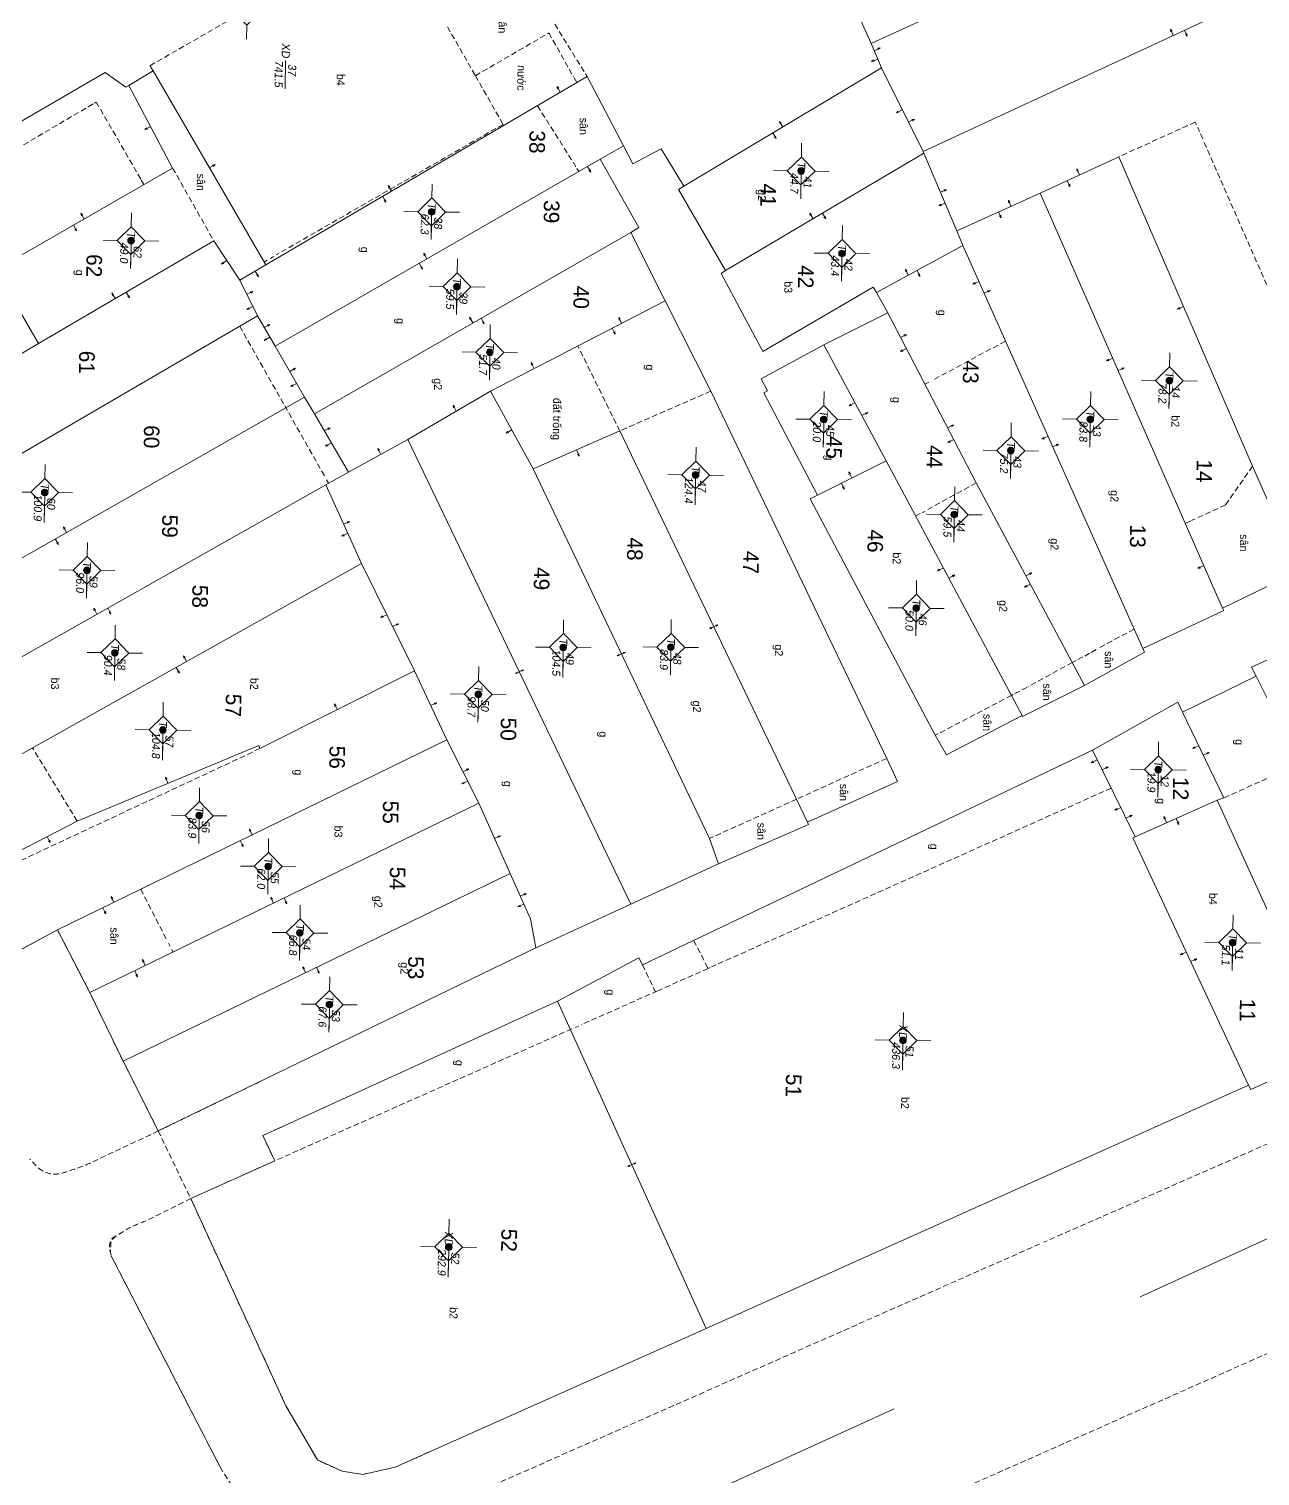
# Model space of a CAD drawing. Extents: x 601689 to 602595, y 1189742 to 1190763.
# Drawn here: x 602266.3 to 602321.7, y 1189978.1 to 1190043.1 of the extents above; entities that cross this region are included whole.
import ezdxf
from ezdxf.enums import TextEntityAlignment as Align

# ---------------------------------------------------------------- set-up
doc = ezdxf.new("R2010")
doc.units = 0
doc.header["$MEASUREMENT"] = 0
doc.linetypes.add('HIDDEN', pattern=[0.375, 0.25, -0.125])
for name, color, linetype in [('10', 250, 'Continuous'), ('11', 7, 'Continuous'), ('13', 7, 'Continuous'), ('14', 7, 'Continuous'), ('15', 7, 'Continuous'), ('16', 7, 'Continuous'), ('22', 7, 'Continuous'), ('46', 7, 'Continuous'), ('53', 7, 'Continuous')]:
    doc.layers.add(name, color=color, linetype=linetype)
doc.layers.get('0').off()
doc.styles.add('TXT', font='vnshx.shx')

# ---------------------------------------------------------------- blocks, each defined once
blk = doc.blocks.new('NH3R')
at = {"layer": '16', "color": 7, "linetype": 'Continuous', "lineweight": 0}
for p, q in [((0, 0), (0.297, -0.005)), ((0.297, -0.005), (0.186, 0.031)), ((0.297, -0.005), (0.189, -0.033))]:
    blk.add_line(p, q, dxfattribs=at)
blk = doc.blocks.new('NH3')
at = {"layer": '16', "color": 7, "linetype": 'Continuous', "lineweight": 0}
for p, q in [((-0.199, -0.002), (-0.113, 0.021)), ((0.197, -0.012), (0.107, 0.015)), ((-0.199, -0.002), (0.197, -0.012)), ((-0.199, -0.002), (-0.116, -0.035)), ((0.197, -0.012), (0.104, -0.027))]:
    blk.add_line(p, q, dxfattribs=at)
blk = doc.blocks.new('*M662662662662')
at = {"layer": '13', "color": 3, "linetype": 'Continuous', "lineweight": 0}
blk.add_line((602835.424, 1189989.291), (602836.444, 1189989.291), dxfattribs=at)
at = {"layer": '13', "color": 3, "linetype": 'Continuous', "lineweight": 0, "style": 'TXT', "oblique": 7.60551}
for s, p in [('11', (602835.574, 1189989.591)), ('51.1', (602835.424, 1189988.991))]:
    blk.add_text(s, height=0.36, dxfattribs=at).set_placement(p, align=Align.MIDDLE_LEFT)
blk.add_text('T', height=0.36, dxfattribs=at).set_placement((602835.227, 1189989.291), align=Align.MIDDLE_RIGHT)
blk = doc.blocks.new('*M665665665665')
at = {"layer": '13', "color": 3, "linetype": 'Continuous', "lineweight": 0}
blk.add_line((602810.188, 1189986.076), (602811.208, 1189986.076), dxfattribs=at)
at = {"layer": '13', "color": 3, "linetype": 'Continuous', "lineweight": 0, "style": 'TXT', "oblique": 7.60551}
blk.add_text('T', height=0.36, dxfattribs=at).set_placement((602809.991, 1189986.076), align=Align.MIDDLE_RIGHT)
for s, p in [('14', (602810.338, 1189986.376)), ('78.2', (602810.188, 1189985.776))]:
    blk.add_text(s, height=0.36, dxfattribs=at).set_placement(p, align=Align.MIDDLE_LEFT)
blk = doc.blocks.new('*M667667667667')
at = {"layer": '13', "color": 3, "linetype": 'Continuous', "lineweight": 0}
blk.add_line((602827.688, 1189985.83), (602828.708, 1189985.83), dxfattribs=at)
at = {"layer": '13', "color": 3, "linetype": 'Continuous', "lineweight": 0, "style": 'TXT', "oblique": 7.60551}
for s, p in [('12', (602827.838, 1189986.13)), ('19.9', (602827.688, 1189985.53))]:
    blk.add_text(s, height=0.36, dxfattribs=at).set_placement(p, align=Align.MIDDLE_LEFT)
blk.add_text('T', height=0.36, dxfattribs=at).set_placement((602827.491, 1189985.83), align=Align.MIDDLE_RIGHT)
blk = doc.blocks.new('*M670670670670')
at = {"layer": '13', "color": 3, "linetype": 'Continuous', "lineweight": 0}
blk.add_line((602811.976, 1189982.543), (602812.996, 1189982.543), dxfattribs=at)
at = {"layer": '13', "color": 3, "linetype": 'Continuous', "lineweight": 0, "style": 'TXT', "oblique": 7.60551}
for s, p in [('13', (602812.126, 1189982.843)), ('83.8', (602811.976, 1189982.243))]:
    blk.add_text(s, height=0.36, dxfattribs=at).set_placement(p, align=Align.MIDDLE_LEFT)
blk.add_text('T', height=0.36, dxfattribs=at).set_placement((602811.779, 1189982.543), align=Align.MIDDLE_RIGHT)
blk = doc.blocks.new('*M672672672672')
at = {"layer": '13', "color": 3, "linetype": 'Continuous', "lineweight": 0}
blk.add_line((602813.436, 1189978.99), (602814.456, 1189978.99), dxfattribs=at)
at = {"layer": '13', "color": 3, "linetype": 'Continuous', "lineweight": 0, "style": 'TXT', "oblique": 7.60551}
blk.add_text('T', height=0.36, dxfattribs=at).set_placement((602813.239, 1189978.99), align=Align.MIDDLE_RIGHT)
for s, p in [('43', (602813.586, 1189979.29)), ('75.2', (602813.436, 1189978.69))]:
    blk.add_text(s, height=0.36, dxfattribs=at).set_placement(p, align=Align.MIDDLE_LEFT)
blk = doc.blocks.new('*M675675675675')
at = {"layer": '13', "color": 3, "linetype": 'Continuous', "lineweight": 0}
blk.add_line((602816.347, 1189976.487), (602817.367, 1189976.487), dxfattribs=at)
at = {"layer": '13', "color": 3, "linetype": 'Continuous', "lineweight": 0, "style": 'TXT', "oblique": 7.60551}
blk.add_text('T', height=0.36, dxfattribs=at).set_placement((602816.15, 1189976.487), align=Align.MIDDLE_RIGHT)
for s, p in [('44', (602816.497, 1189976.787)), ('59.5', (602816.347, 1189976.187))]:
    blk.add_text(s, height=0.36, dxfattribs=at).set_placement(p, align=Align.MIDDLE_LEFT)
blk = doc.blocks.new('*M679679679679')
at = {"layer": '13', "color": 3, "linetype": 'Continuous', "lineweight": 0}
blk.add_line((602820.584, 1189974.835), (602821.604, 1189974.835), dxfattribs=at)
at = {"layer": '13', "color": 3, "linetype": 'Continuous', "lineweight": 0, "style": 'TXT', "oblique": 7.60551}
for s, p in [('46', (602820.734, 1189975.135)), ('50.0', (602820.584, 1189974.535))]:
    blk.add_text(s, height=0.36, dxfattribs=at).set_placement(p, align=Align.MIDDLE_LEFT)
blk.add_text('T', height=0.36, dxfattribs=at).set_placement((602820.387, 1189974.835), align=Align.MIDDLE_RIGHT)
blk = doc.blocks.new('*M680680680680')
at = {"layer": '13', "color": 3, "linetype": 'Continuous', "lineweight": 0}
blk.add_line((602840.029, 1189974.521), (602841.304, 1189974.521), dxfattribs=at)
at = {"layer": '13', "color": 3, "linetype": 'Continuous', "lineweight": 0, "style": 'TXT', "oblique": 7.60551}
blk.add_text('XD', height=0.36, dxfattribs=at).set_placement((602839.91, 1189974.521), align=Align.MIDDLE_RIGHT)
for s, p in [('51', (602840.179, 1189974.821)), ('436.3', (602840.029, 1189974.221))]:
    blk.add_text(s, height=0.36, dxfattribs=at).set_placement(p, align=Align.MIDDLE_LEFT)
blk = doc.blocks.new('*M682682682682')
at = {"layer": '13', "color": 3, "linetype": 'Continuous', "lineweight": 0}
blk.add_line((602804.678, 1189971.262), (602805.698, 1189971.262), dxfattribs=at)
at = {"layer": '13', "color": 3, "linetype": 'Continuous', "lineweight": 0, "style": 'TXT', "oblique": 7.60551}
blk.add_text('T', height=0.36, dxfattribs=at).set_placement((602804.481, 1189971.262), align=Align.MIDDLE_RIGHT)
for s, p in [('42', (602804.828, 1189971.562)), ('43.4', (602804.678, 1189970.962))]:
    blk.add_text(s, height=0.36, dxfattribs=at).set_placement(p, align=Align.MIDDLE_LEFT)
blk = doc.blocks.new('*M685685685685')
at = {"layer": '13', "color": 3, "linetype": 'Continuous', "lineweight": 0}
blk.add_line((602812.154, 1189970.548), (602813.174, 1189970.548), dxfattribs=at)
at = {"layer": '13', "color": 3, "linetype": 'Continuous', "lineweight": 0, "style": 'TXT', "oblique": 7.60551}
blk.add_text('T', height=0.36, dxfattribs=at).set_placement((602811.957, 1189970.548), align=Align.MIDDLE_RIGHT)
for s, p in [('45', (602812.304, 1189970.848)), ('20.0', (602812.154, 1189970.248))]:
    blk.add_text(s, height=0.36, dxfattribs=at).set_placement(p, align=Align.MIDDLE_LEFT)
blk = doc.blocks.new('*M686686686686')
at = {"layer": '13', "color": 3, "linetype": 'Continuous', "lineweight": 0}
blk.add_line((602800.994, 1189969.37), (602802.014, 1189969.37), dxfattribs=at)
at = {"layer": '13', "color": 3, "linetype": 'Continuous', "lineweight": 0, "style": 'TXT', "oblique": 7.60551}
blk.add_text('T', height=0.36, dxfattribs=at).set_placement((602800.797, 1189969.37), align=Align.MIDDLE_RIGHT)
for s, p in [('41', (602801.144, 1189969.67)), ('44.7', (602800.994, 1189969.07))]:
    blk.add_text(s, height=0.36, dxfattribs=at).set_placement(p, align=Align.MIDDLE_LEFT)
blk = doc.blocks.new('*M688688688688')
at = {"layer": '13', "color": 3, "linetype": 'Continuous', "lineweight": 0}
blk.add_line((602814.737, 1189964.82), (602816.012, 1189964.82), dxfattribs=at)
at = {"layer": '13', "color": 3, "linetype": 'Continuous', "lineweight": 0, "style": 'TXT', "oblique": 7.60551}
blk.add_text('T', height=0.36, dxfattribs=at).set_placement((602814.54, 1189964.82), align=Align.MIDDLE_RIGHT)
for s, p in [('47', (602814.887, 1189965.12)), ('124.4', (602814.737, 1189964.52))]:
    blk.add_text(s, height=0.36, dxfattribs=at).set_placement(p, align=Align.MIDDLE_LEFT)
blk = doc.blocks.new('*M689689689689')
at = {"layer": '13', "color": 3, "linetype": 'Continuous', "lineweight": 0}
blk.add_line((602822.501, 1189963.817), (602823.521, 1189963.817), dxfattribs=at)
at = {"layer": '13', "color": 3, "linetype": 'Continuous', "lineweight": 0, "style": 'TXT', "oblique": 7.60551}
for s, p in [('48', (602822.651, 1189964.117)), ('83.9', (602822.501, 1189963.517))]:
    blk.add_text(s, height=0.36, dxfattribs=at).set_placement(p, align=Align.MIDDLE_LEFT)
blk.add_text('T', height=0.36, dxfattribs=at).set_placement((602822.304, 1189963.817), align=Align.MIDDLE_RIGHT)
blk = doc.blocks.new('*M692692692692')
at = {"layer": '13', "color": 3, "linetype": 'Continuous', "lineweight": 0}
blk.add_line((602822.581, 1189958.977), (602823.856, 1189958.977), dxfattribs=at)
at = {"layer": '13', "color": 3, "linetype": 'Continuous', "lineweight": 0, "style": 'TXT', "oblique": 7.60551}
blk.add_text('T', height=0.36, dxfattribs=at).set_placement((602822.384, 1189958.977), align=Align.MIDDLE_RIGHT)
for s, p in [('49', (602822.731, 1189959.277)), ('104.5', (602822.581, 1189958.677))]:
    blk.add_text(s, height=0.36, dxfattribs=at).set_placement(p, align=Align.MIDDLE_LEFT)
blk = doc.blocks.new('*M694694694694')
at = {"layer": '13', "color": 3, "linetype": 'Continuous', "lineweight": 0}
blk.add_line((602809.355, 1189955.482), (602810.375, 1189955.482), dxfattribs=at)
at = {"layer": '13', "color": 3, "linetype": 'Continuous', "lineweight": 0, "style": 'TXT', "oblique": 7.60551}
blk.add_text('T', height=0.36, dxfattribs=at).set_placement((602809.158, 1189955.482), align=Align.MIDDLE_RIGHT)
for s, p in [('40', (602809.505, 1189955.782)), ('51.7', (602809.355, 1189955.182))]:
    blk.add_text(s, height=0.36, dxfattribs=at).set_placement(p, align=Align.MIDDLE_LEFT)
blk = doc.blocks.new('*M695695695695')
at = {"layer": '13', "color": 3, "linetype": 'Continuous', "lineweight": 0}
blk.add_line((602824.746, 1189955.189), (602825.766, 1189955.189), dxfattribs=at)
at = {"layer": '13', "color": 3, "linetype": 'Continuous', "lineweight": 0, "style": 'TXT', "oblique": 7.60551}
for s, p in [('50', (602824.896, 1189955.489)), ('98.7', (602824.746, 1189954.889))]:
    blk.add_text(s, height=0.36, dxfattribs=at).set_placement(p, align=Align.MIDDLE_LEFT)
blk.add_text('T', height=0.36, dxfattribs=at).set_placement((602824.549, 1189955.189), align=Align.MIDDLE_RIGHT)
blk = doc.blocks.new('*M696696696696')
at = {"layer": '13', "color": 3, "linetype": 'Continuous', "lineweight": 0}
blk.add_line((602849.623, 1189954.215), (602850.898, 1189954.215), dxfattribs=at)
at = {"layer": '13', "color": 3, "linetype": 'Continuous', "lineweight": 0, "style": 'TXT', "oblique": 7.60551}
blk.add_text('XD', height=0.36, dxfattribs=at).set_placement((602849.504, 1189954.215), align=Align.MIDDLE_RIGHT)
for s, p in [('52', (602849.773, 1189954.515)), ('292.9', (602849.623, 1189953.915))]:
    blk.add_text(s, height=0.36, dxfattribs=at).set_placement(p, align=Align.MIDDLE_LEFT)
blk = doc.blocks.new('*M697697697697')
at = {"layer": '13', "color": 3, "linetype": 'Continuous', "lineweight": 0}
blk.add_line((602806.426, 1189953.959), (602807.446, 1189953.959), dxfattribs=at)
at = {"layer": '13', "color": 3, "linetype": 'Continuous', "lineweight": 0, "style": 'TXT', "oblique": 7.60551}
for s, p in [('39', (602806.576, 1189954.259)), ('59.5', (602806.426, 1189953.659))]:
    blk.add_text(s, height=0.36, dxfattribs=at).set_placement(p, align=Align.MIDDLE_LEFT)
blk.add_text('T', height=0.36, dxfattribs=at).set_placement((602806.229, 1189953.959), align=Align.MIDDLE_RIGHT)
blk = doc.blocks.new('*M698698698698')
at = {"layer": '13', "color": 3, "linetype": 'Continuous', "lineweight": 0}
blk.add_line((602803.076, 1189952.772), (602804.096, 1189952.772), dxfattribs=at)
at = {"layer": '13', "color": 3, "linetype": 'Continuous', "lineweight": 0, "style": 'TXT', "oblique": 7.60551}
for s, p in [('38', (602803.226, 1189953.072)), ('62.3', (602803.076, 1189952.472))]:
    blk.add_text(s, height=0.36, dxfattribs=at).set_placement(p, align=Align.MIDDLE_LEFT)
blk.add_text('T', height=0.36, dxfattribs=at).set_placement((602802.879, 1189952.772), align=Align.MIDDLE_RIGHT)
blk = doc.blocks.new('*M700700700700')
at = {"layer": '13', "color": 3, "linetype": 'Continuous', "lineweight": 0}
blk.add_line((602838.793, 1189948.686), (602839.813, 1189948.686), dxfattribs=at)
at = {"layer": '13', "color": 3, "linetype": 'Continuous', "lineweight": 0, "style": 'TXT', "oblique": 7.60551}
for s, p in [('53', (602838.943, 1189948.986)), ('67.6', (602838.793, 1189948.386))]:
    blk.add_text(s, height=0.36, dxfattribs=at).set_placement(p, align=Align.MIDDLE_LEFT)
blk.add_text('T', height=0.36, dxfattribs=at).set_placement((602838.596, 1189948.686), align=Align.MIDDLE_RIGHT)
blk = doc.blocks.new('*M702702702702')
at = {"layer": '13', "color": 3, "linetype": 'Continuous', "lineweight": 0}
blk.add_line((602835.588, 1189947.313), (602836.608, 1189947.313), dxfattribs=at)
at = {"layer": '13', "color": 3, "linetype": 'Continuous', "lineweight": 0, "style": 'TXT', "oblique": 7.60551}
blk.add_text('T', height=0.36, dxfattribs=at).set_placement((602835.391, 1189947.313), align=Align.MIDDLE_RIGHT)
for s, p in [('66.8', (602835.588, 1189947.013)), ('54', (602835.738, 1189947.613))]:
    blk.add_text(s, height=0.36, dxfattribs=at).set_placement(p, align=Align.MIDDLE_LEFT)
blk = doc.blocks.new('*M703703703703')
at = {"layer": '13', "color": 3, "linetype": 'Continuous', "lineweight": 0}
blk.add_line((602832.623, 1189945.841), (602833.643, 1189945.841), dxfattribs=at)
at = {"layer": '13', "color": 3, "linetype": 'Continuous', "lineweight": 0, "style": 'TXT', "oblique": 7.60551}
blk.add_text('T', height=0.36, dxfattribs=at).set_placement((602832.426, 1189945.841), align=Align.MIDDLE_RIGHT)
for s, p in [('55', (602832.773, 1189946.141)), ('62.0', (602832.623, 1189945.541))]:
    blk.add_text(s, height=0.36, dxfattribs=at).set_placement(p, align=Align.MIDDLE_LEFT)
blk = doc.blocks.new('*M705705705705')
at = {"layer": '13', "color": 3, "linetype": 'Continuous', "lineweight": 0}
blk.add_line((602794.175, 1189944.326), (602795.45, 1189944.326), dxfattribs=at)
at = {"layer": '13', "color": 3, "linetype": 'Continuous', "lineweight": 0, "style": 'TXT', "oblique": 7.60551}
for s, p in [('37', (602794.325, 1189944.626)), ('741.5', (602794.175, 1189944.026))]:
    blk.add_text(s, height=0.36, dxfattribs=at).set_placement(p, align=Align.MIDDLE_LEFT)
blk.add_text('XD', height=0.36, dxfattribs=at).set_placement((602794.056, 1189944.326), align=Align.MIDDLE_RIGHT)
blk = doc.blocks.new('*M706706706706')
at = {"layer": '13', "color": 3, "linetype": 'Continuous', "lineweight": 0}
blk.add_line((602830.379, 1189942.704), (602831.399, 1189942.704), dxfattribs=at)
at = {"layer": '13', "color": 3, "linetype": 'Continuous', "lineweight": 0, "style": 'TXT', "oblique": 7.60551}
blk.add_text('T', height=0.36, dxfattribs=at).set_placement((602830.182, 1189942.704), align=Align.MIDDLE_RIGHT)
for s, p in [('56', (602830.529, 1189943.004)), ('83.9', (602830.379, 1189942.404))]:
    blk.add_text(s, height=0.36, dxfattribs=at).set_placement(p, align=Align.MIDDLE_LEFT)
blk = doc.blocks.new('*M707707707707')
at = {"layer": '13', "color": 3, "linetype": 'Continuous', "lineweight": 0}
blk.add_line((602826.555, 1189941.017), (602827.83, 1189941.017), dxfattribs=at)
at = {"layer": '13', "color": 3, "linetype": 'Continuous', "lineweight": 0, "style": 'TXT', "oblique": 7.60551}
for s, p in [('57', (602826.705, 1189941.317)), ('104.8', (602826.555, 1189940.717))]:
    blk.add_text(s, height=0.36, dxfattribs=at).set_placement(p, align=Align.MIDDLE_LEFT)
blk.add_text('T', height=0.36, dxfattribs=at).set_placement((602826.358, 1189941.017), align=Align.MIDDLE_RIGHT)
blk = doc.blocks.new('*M709709709709')
at = {"layer": '13', "color": 3, "linetype": 'Continuous', "lineweight": 0}
blk.add_line((602804.567, 1189939.264), (602805.587, 1189939.264), dxfattribs=at)
at = {"layer": '13', "color": 3, "linetype": 'Continuous', "lineweight": 0, "style": 'TXT', "oblique": 7.60551}
blk.add_text('T', height=0.36, dxfattribs=at).set_placement((602804.37, 1189939.264), align=Align.MIDDLE_RIGHT)
for s, p in [('62', (602804.717, 1189939.564)), ('49.0', (602804.567, 1189938.964))]:
    blk.add_text(s, height=0.36, dxfattribs=at).set_placement(p, align=Align.MIDDLE_LEFT)
blk = doc.blocks.new('*M710710710710')
at = {"layer": '13', "color": 3, "linetype": 'Continuous', "lineweight": 0}
blk.add_line((602823.117, 1189938.804), (602824.137, 1189938.804), dxfattribs=at)
at = {"layer": '13', "color": 3, "linetype": 'Continuous', "lineweight": 0, "style": 'TXT', "oblique": 7.60551}
blk.add_text('T', height=0.36, dxfattribs=at).set_placement((602822.92, 1189938.804), align=Align.MIDDLE_RIGHT)
for s, p in [('58', (602823.267, 1189939.104)), ('90.4', (602823.117, 1189938.504))]:
    blk.add_text(s, height=0.36, dxfattribs=at).set_placement(p, align=Align.MIDDLE_LEFT)
blk = doc.blocks.new('*M711711711711')
at = {"layer": '13', "color": 3, "linetype": 'Continuous', "lineweight": 0}
blk.add_line((602819.425, 1189937.495), (602820.445, 1189937.495), dxfattribs=at)
at = {"layer": '13', "color": 3, "linetype": 'Continuous', "lineweight": 0, "style": 'TXT', "oblique": 7.60551}
blk.add_text('T', height=0.36, dxfattribs=at).set_placement((602819.228, 1189937.495), align=Align.MIDDLE_RIGHT)
for s, p in [('59', (602819.575, 1189937.795)), ('96.0', (602819.425, 1189937.195))]:
    blk.add_text(s, height=0.36, dxfattribs=at).set_placement(p, align=Align.MIDDLE_LEFT)
blk = doc.blocks.new('*M712712712712')
at = {"layer": '13', "color": 3, "linetype": 'Continuous', "lineweight": 0}
blk.add_line((602815.948, 1189935.543), (602817.223, 1189935.543), dxfattribs=at)
at = {"layer": '13', "color": 3, "linetype": 'Continuous', "lineweight": 0, "style": 'TXT', "oblique": 7.60551}
blk.add_text('T', height=0.36, dxfattribs=at).set_placement((602815.751, 1189935.543), align=Align.MIDDLE_RIGHT)
for s, p in [('60', (602816.098, 1189935.843)), ('100.9', (602815.948, 1189935.243))]:
    blk.add_text(s, height=0.36, dxfattribs=at).set_placement(p, align=Align.MIDDLE_LEFT)
blk = doc.blocks.new('CENTRD')
at = {"layer": '11', "linetype": 'Continuous', "lineweight": 0}
h = blk.add_hatch(color=2, dxfattribs=at)
edge = h.paths.add_edge_path()
edge.add_arc((0, 0), 0.15, 0, 360)
at = {"layer": '11', "color": 2, "linetype": 'Continuous', "lineweight": 0}
for p, q in [((0, 1.25), (0, 0.625)), ((-0.625, 0), (-1.25, 0)), ((0, 0.625), (-0.625, 0)), ((-0.625, 0), (0, -0.625)), ((0.625, 0), (0, 0.625)), ((0, -0.625), (0.625, 0)), ((1.25, 0), (0.625, 0)), ((0, -0.625), (0, -1.25))]:
    blk.add_line(p, q, dxfattribs=at)
blk.add_circle((0, 0), 0.15, dxfattribs=at)
blk = doc.blocks.new('B')
at = {"color": 7, "linetype": 'Continuous', "lineweight": 0}
for p, q in [((0.8, 2.62), (0.801, 5.6)), ((0.62, 2.441), (0.96, 2.78)), ((0.62, -0.969), (0.96, -0.63)), ((0.8, -4.05), (0.8, -0.81))]:
    blk.add_line(p, q, dxfattribs=at)
for points in [[(0.801, 5.6), (0.53, 5.331), (0.8, 10.21), (1.04, 4.83), (0.801, 5.6)], [(0.8, -4.05), (0.531, -4.309), (0.53, -9.429)], [(0.8, -4.05), (1.04, -4.569), (1.04, -10.289)], [(0.53, -7.289), (0.8, -6.95), (1.04, -8.139)]]:
    blk.add_lwpolyline(points, dxfattribs=at)
for points in [[(0.801, 5.6), (0.8, 10.21), (1.04, 4.83)], [(0.8, -4.05), (0.8, -6.95), (1.04, -4.569), (1.04, -8.139)]]:
    blk.add_solid(points, dxfattribs=at)
at = {"color": 7, "linetype": 'Continuous', "lineweight": 0, "style": 'TXT'}
blk.add_text('B', height=1.815, rotation=359.99996, dxfattribs=at).set_placement((0, 0))
blk = doc.blocks.new('BDONG')
at = {"color": 7, "linetype": 'Continuous', "lineweight": 0}
for p, q in [((0, 0), (0, -1.508)), ((0, 0), (2.759, 0)), ((0.342, 0), (0.342, -1.508)), ((0.797, 0), (0.797, -1.508)), ((1.274, 0), (1.274, -1.508)), ((1.73, 0), (1.73, -1.508)), ((1.753, 0), (1.753, -1.508)), ((2.072, 0), (2.072, -1.508)), ((2.759, 0), (2.759, -1.508)), ((0, -0.308), (1.73, -0.308)), ((1.753, -0.308), (2.759, -0.308)), ((0, -0.458), (1.73, -0.458)), ((1.753, -0.458), (2.759, -0.458)), ((0, -0.608), (1.73, -0.608)), ((1.753, -0.608), (2.759, -0.608)), ((0, -0.758), (1.73, -0.758)), ((1.753, -0.758), (2.759, -0.758)), ((0, -0.908), (1.73, -0.908)), ((1.753, -0.908), (2.759, -0.908)), ((0, -1.058), (1.73, -1.058)), ((1.753, -1.058), (2.759, -1.058)), ((0, -1.208), (1.73, -1.208)), ((1.753, -1.208), (2.759, -1.208)), ((0, -1.358), (1.73, -1.358)), ((1.753, -1.358), (2.759, -1.358)), ((0, -1.508), (1.73, -1.508)), ((1.753, -1.508), (2.759, -1.508))]:
    blk.add_line(p, q, dxfattribs=at)
at = {"color": 7, "linetype": 'Continuous', "lineweight": 0, "style": 'TXT'}
blk.add_text('B%%182ng c%%184c th%%246a bi%%213n %%174%%233ng ', height=0.049998, rotation=359.99999, dxfattribs=at).set_placement((0.008, 0.046))
for s, height, p in [('(D%%239ng cho ch%%216nh l%%253 bi%%213n %%174%%233ng)', 0.054, (1.743, 0.05)), ('s%%232 TT', 0.05, (0.21, -0.099)), ('s%%232 hi%%214u', 0.049998, (0.639, -0.104)), ('s%%232 hi%%214u th%%246a', 0.049998, (1.135, -0.103)), ('s%%232 hi%%214u th%%246a', 0.049998, (1.612, -0.107)), ('s%%232 TT', 0.05, (1.936, -0.114)), ('s%%232 hi%%214u th%%246a b%%225', 0.049998, (2.559, -0.108)), ('Th%%246a th%%170m', 0.049998, (0.227, -0.214)), ('Th%%246a th%%170m', 0.049998, (0.63, -0.213)), ('g%%232c c%%241a th%%246a', 0.049998, (1.137, -0.187)), ('l%%169n c%%203n', 0.049998, (1.56, -0.224)), ('Th%%246a b%%225', 0.049998, (1.956, -0.203)), ('(ch%%216 %%174%%184nh s%%232 m%%233t l%%199n)', 0.049998, (2.638, -0.204)), ('m%%237i th%%170m', 0.049998, (1.101, -0.282))]:
    blk.add_text(s, height=height, rotation=359.99999, dxfattribs=at).set_placement(p, align=Align.CENTER)
blk = doc.blocks.new('BANG')
at = {"color": 7, "linetype": 'Continuous', "lineweight": 0, "xscale": 9.999585560760034, "yscale": 9.999585560760034, "rotation": 359.9999199552673}
blk.add_blockref('BDONG', (0, 0), dxfattribs=at)

msp = doc.modelspace()

# ---------------------------------------------------------------- linework, layer by layer
at = {"layer": '10', "color": 7, "linetype": 'Continuous', "lineweight": 0}
for p, q in [((602313.37, 1190046.709), (602304.202, 1190042.485)), ((602302.814, 1190045.574), (602304.202, 1190042.485)), ((602304.202, 1190042.485), (602304.667, 1190041.389)), ((602304.667, 1190041.389), (602295.764, 1190036.071)), ((602304.667, 1190041.389), (602306.536, 1190037.633)), ((602292.01, 1190037.292), (602293.048, 1190037.887)), ((602277.374, 1190028.872), (602292.01, 1190037.292)), ((602306.575, 1190037.552), (602297.651, 1190032.274)), ((602306.536, 1190037.633), (602306.575, 1190037.552)), ((602306.575, 1190037.552), (602308.056, 1190034.062)), ((602311.8, 1190035.761), (602308.056, 1190034.062)), ((602311.8, 1190035.761), (602320.004, 1190017.087)), ((602279.143, 1190025.838), (602293.385, 1190033.993)), ((602293.385, 1190033.993), (602294.933, 1190030.921)), ((602308.056, 1190034.062), (602308.318, 1190033.408)), ((602308.318, 1190033.408), (602304.438, 1190031.281)), ((602308.318, 1190033.408), (602316.419, 1190015.276)), ((602275.795, 1190031.844), (602276.954, 1190032.529)), ((602266.725, 1190028.989), (602264.8, 1190032.305)), ((602276.582, 1190030.234), (602275.795, 1190031.844)), ((602304.438, 1190031.281), (602304.946, 1190030.374)), ((602287.066, 1190026.849), (602294.933, 1190030.921)), ((602255.311, 1190017.844), (602276.582, 1190030.234)), ((602276.582, 1190030.234), (602277.374, 1190028.872)), ((602302.076, 1190028.933), (602304.946, 1190030.374)), ((602266.725, 1190028.989), (602253.226, 1190021.073)), ((602278.702, 1190026.585), (602277.374, 1190028.872)), ((602302.076, 1190028.933), (602304.875, 1190023.715)), ((602283.356, 1190024.68), (602287.066, 1190026.849)), ((602288.989, 1190023.353), (602287.066, 1190026.849)), ((602278.702, 1190026.585), (602257.264, 1190014.388)), ((602279.143, 1190025.838), (602278.702, 1190026.585)), ((602280.677, 1190023.207), (602279.143, 1190025.838)), ((602280.677, 1190023.207), (602283.356, 1190024.68)), ((602293.391, 1190003.782), (602283.356, 1190024.68)), ((602304.875, 1190023.715), (602301.783, 1190022.177)), ((602304.875, 1190023.715), (602310.998, 1190012.26)), ((602279.658, 1190022.641), (602280.677, 1190023.207)), ((602259.068, 1190011.003), (602279.658, 1190022.641)), ((602281.26, 1190019.099), (602279.658, 1190022.641)), ((602283.654, 1190014.265), (602281.26, 1190019.099)), ((602320.004, 1190017.087), (602323.438, 1190018.76)), ((602285.101, 1190011.165), (602283.654, 1190014.265)), ((602321.523, 1190014.036), (602318.21, 1190012.411)), ((602323.489, 1190010.089), (602321.523, 1190014.036)), ((602267.583, 1190002.615), (602285.101, 1190011.165)), ((602286.542, 1190008.316), (602285.101, 1190011.165)), ((602316.083, 1190006.811), (602314.157, 1190010.707)), ((602319.766, 1190008.46), (602316.083, 1190006.811)), ((602319.766, 1190008.46), (602324.95, 1189997.098)), ((602269.034, 1189999.795), (602286.542, 1190008.316)), ((602286.542, 1190008.316), (602287.949, 1190005.156)), ((602270.533, 1189996.715), (602287.949, 1190005.156)), ((602293.391, 1190003.782), (602297.326, 1190005.588)), ((602289.104, 1190001.81), (602293.391, 1190003.782)), ((602269.034, 1189999.795), (602267.583, 1190002.615)), ((602270.533, 1189996.715), (602269.034, 1189999.795)), ((602296.779, 1189984.684), (602290.08, 1189999.406)), ((602321.181, 1189995.639), (602296.779, 1189984.684))]:
    msp.add_line(p, q, dxfattribs=at)
for points in [[(602306.536, 1190037.633), (602330.067, 1190048.551), (602331.053, 1190049.037)], [(602270.794, 1190040.603), (602270.663, 1190040.525), (602269.733, 1190041.188), (602258.906, 1190034.896), (602251.079, 1190030.793), (602251.842, 1190029.553), (602251.207, 1190029.171), (602249.302, 1190028.168)], [(602276.954, 1190032.529), (602271.884, 1190041.258), (602270.794, 1190040.603)], [(602276.954, 1190032.529), (602291.421, 1190041), (602293.048, 1190037.887)], [(602270.794, 1190040.603), (602272.763, 1190036.886), (602264.8, 1190032.305)], [(602293.048, 1190037.887), (602293.477, 1190037.082), (602294.746, 1190037.755), (602295.764, 1190036.071)], [(602292.01, 1190037.292), (602293.748, 1190034.208), (602293.385, 1190033.993)], [(602323.438, 1190018.76), (602321.362, 1190023.479), (602315.342, 1190037.392), (602311.8, 1190035.761)], [(602295.764, 1190036.071), (602295.522, 1190035.924), (602297.651, 1190032.274)], [(602266.725, 1190028.989), (602274.619, 1190033.611), (602275.795, 1190031.844)], [(602297.651, 1190032.274), (602297.45, 1190032.147), (602299.322, 1190028.641), (602304.292, 1190031.534), (602304.438, 1190031.281)], [(602294.933, 1190030.921), (602296.977, 1190026.853), (602304.901, 1190010.333), (602305.387, 1190009.297), (602301.341, 1190007.463)], [(602304.946, 1190030.374), (602308.932, 1190022.729), (602313.807, 1190013.611)], [(602301.783, 1190022.177), (602299.366, 1190026.771), (602299.538, 1190026.858), (602299.255, 1190027.412), (602302.076, 1190028.933)], [(602301.341, 1190007.463), (602292.883, 1190025.059), (602288.989, 1190023.353)], [(602297.326, 1190005.588), (602296.931, 1190006.733), (602288.989, 1190023.353)], [(602310.998, 1190012.26), (602307.584, 1190010.487), (602307.086, 1190011.374), (602301.461, 1190022.012), (602301.783, 1190022.177)], [(602260.981, 1190007.546), (602265.528, 1190010.284), (602281.26, 1190019.099)], [(602320.004, 1190017.087), (602320.063, 1190016.986), (602316.419, 1190015.276)], [(602324.136, 1190015.731), (602321.319, 1190014.438), (602321.523, 1190014.036)], [(602313.807, 1190013.611), (602316.507, 1190015.105), (602316.419, 1190015.276)], [(602283.654, 1190014.265), (602276.696, 1190010.771), (602276.638, 1190010.912), (602268.47, 1190007.513), (602265.771, 1190006.12), (602265.908, 1190005.858), (602263.994, 1190004.835), (602262.814, 1190004.121)], [(602310.998, 1190012.26), (602311.017, 1190012.21), (602313.807, 1190013.611)], [(602318.21, 1190012.411), (602317.996, 1190012.865), (602314.157, 1190010.707)], [(602319.766, 1190008.46), (602320.077, 1190008.556), (602318.21, 1190012.411)], [(602314.157, 1190010.707), (602293.913, 1190001.044), (602293.748, 1190001.356), (602290.08, 1189999.406)], [(602297.326, 1190005.588), (602301.38, 1190007.362), (602301.341, 1190007.463)], [(602321.181, 1189995.639), (602315.982, 1190006.752), (602316.083, 1190006.811)], [(602287.949, 1190005.156), (602288.862, 1190003.114), (602289.104, 1190001.81)], [(602267.583, 1190002.615), (602265.659, 1190001.581), (602265.58, 1190001.672), (602264.392, 1190001.059), (602262.814, 1190004.121)], [(602270.533, 1189996.715), (602272.119, 1189993.573), (602289.104, 1190001.81)], [(602296.779, 1189984.684), (602282.773, 1189978.445), (602281.318, 1189978.125), (602280.39, 1189978.268), (602279.277, 1189978.774), (602277.861, 1189981.213), (602273.578, 1189990.532), (602277.362, 1189992.23), (602276.817, 1189993.368), (602290.08, 1189999.406)], [(602324.95, 1189997.098), (602321.278, 1189995.438), (602321.181, 1189995.639)]]:
    msp.add_lwpolyline(points, dxfattribs=at)
at = {"layer": '14', "color": 6, "linetype": 'HIDDEN', "lineweight": 0}
for p, q in [((602271.746, 1190041.49), (602282.542, 1190047.693)), ((602288.779, 1190045.267), (602291.421, 1190041)), ((602285.131, 1190043.237), (602286.391, 1190041.039)), ((602286.391, 1190041.039), (602289.597, 1190042.905)), ((602271.884, 1190041.258), (602271.746, 1190041.49)), ((602286.391, 1190041.039), (602287.632, 1190038.852)), ((602290.83, 1190040.939), (602290.947, 1190040.727)), ((602251.842, 1190029.553), (602269.324, 1190039.853)), ((602269.324, 1190039.853), (602269.243, 1190039.804)), ((602269.324, 1190039.853), (602271.356, 1190036.345)), ((602289.183, 1190039.691), (602290.944, 1190036.897)), ((602287.632, 1190038.852), (602277.43, 1190032.982)), ((602318.784, 1190038.955), (602315.342, 1190037.392)), ((602318.843, 1190038.834), (602318.784, 1190038.955)), ((602318.978, 1190038.532), (602318.901, 1190038.703)), ((602319.123, 1190038.2), (602319.017, 1190038.441)), ((602324.409, 1190026.137), (602319.153, 1190038.119)), ((602272.763, 1190036.886), (602274.619, 1190033.611)), ((602290.954, 1190036.867), (602291.042, 1190036.735)), ((602271.356, 1190036.345), (602271.473, 1190036.144)), ((602277.017, 1190032.748), (602276.875, 1190032.66)), ((602277.299, 1190032.904), (602277.168, 1190032.825)), ((602275.786, 1190029.764), (602277.807, 1190026.197)), ((602292.883, 1190025.059), (602291.005, 1190028.885)), ((602310.238, 1190029.102), (602306.934, 1190027.327)), ((602296.977, 1190026.853), (602292.883, 1190025.059)), ((602306.793, 1190027.249), (602306.622, 1190027.161)), ((602277.807, 1190026.197), (602279.643, 1190022.951)), ((602321.362, 1190023.479), (602320.148, 1190021.735)), ((602279.691, 1190022.861), (602279.779, 1190022.709)), ((602308.932, 1190022.729), (602306.493, 1190021.382)), ((602320.148, 1190021.735), (602318.608, 1190021.027)), ((602306.402, 1190021.344), (602306.201, 1190021.227)), ((602318.578, 1190021.007), (602318.337, 1190020.9)), ((602316.031, 1190016.151), (602314.399, 1190015.264)), ((602313.724, 1190014.893), (602313.472, 1190014.756)), ((602314.026, 1190015.059), (602313.765, 1190014.912)), ((602314.318, 1190015.225), (602314.076, 1190015.089)), ((602313.251, 1190014.64), (602311.256, 1190013.556)), ((602313.432, 1190014.737), (602313.251, 1190014.64)), ((602310.52, 1190013.167), (602307.086, 1190011.374)), ((602310.591, 1190013.206), (602310.52, 1190013.167)), ((602310.883, 1190013.362), (602310.671, 1190013.245)), ((602311.205, 1190013.527), (602310.893, 1190013.362)), ((602276.696, 1190010.771), (602263.994, 1190004.835)), ((602268.47, 1190007.513), (602266.456, 1190010.802)), ((602304.901, 1190010.333), (602300.846, 1190008.499)), ((602320.077, 1190008.556), (602322.865, 1190009.818)), ((602300.846, 1190008.499), (602297.082, 1190006.801)), ((602315.003, 1190008.996), (602297.274, 1190001.068)), ((602297.082, 1190006.801), (602296.931, 1190006.733)), ((602271.328, 1190004.444), (602272.517, 1190002.138)), ((602272.585, 1190002.017), (602272.653, 1190001.876)), ((602296.218, 1190002.143), (602296.861, 1190000.883)), ((602272.722, 1190001.735), (602272.78, 1190001.624)), ((602293.913, 1190001.044), (602294.487, 1189999.827)), ((602296.861, 1190000.883), (602294.587, 1189999.875)), ((602296.952, 1190000.923), (602296.861, 1190000.883)), ((602297.213, 1190001.039), (602297.012, 1190000.952)), ((602294.587, 1189999.875), (602291.156, 1189998.352)), ((602290.733, 1189998.168), (602277.362, 1189992.23)), ((602291.025, 1189998.294), (602290.874, 1189998.226))]:
    msp.add_line(p, q, dxfattribs=at)
msp.add_lwpolyline([(602289.627, 1190042.925), (602289.697, 1190042.965), (602290.801, 1190040.989)], dxfattribs=at)
at = {"layer": '22', "color": 7, "linetype": 'HIDDEN', "lineweight": 0}
for p, q in [((602267.583, 1190002.615), (602265.659, 1190001.581)), ((602269.034, 1189999.795), (602267.583, 1190002.615)), ((602270.533, 1189996.715), (602269.034, 1189999.795)), ((602272.119, 1189993.573), (602270.533, 1189996.715)), ((602272.119, 1189993.573), (602276.751, 1189995.82)), ((602272.119, 1189993.573), (602273.578, 1189990.532)), ((602272.119, 1189993.573), (602273.578, 1189990.532)), ((602276.817, 1189993.368), (602277.723, 1189993.775)), ((602276.817, 1189993.368), (602277.362, 1189992.23)), ((602277.362, 1189992.23), (602273.578, 1189990.532)), ((602277.861, 1189981.213), (602273.578, 1189990.532)), ((602274.854, 1189978.554), (602269.993, 1189987.962)), ((602274.931, 1189978.403), (602270.032, 1189987.891)), ((602279.277, 1189978.774), (602277.861, 1189981.213)), ((602284.302, 1189979.135), (602282.773, 1189978.445)), ((602279.615, 1189978.609), (602279.277, 1189978.774)), ((602280.39, 1189978.268), (602279.615, 1189978.609)), ((602282.773, 1189978.445), (602281.318, 1189978.125)), ((602281.318, 1189978.125), (602280.39, 1189978.268))]:
    msp.add_line(p, q, dxfattribs=at)
for points in [[(602346.652, 1190004.451), (602337.528, 1189999.806), (602311.963, 1189988.566)], [(602286.196, 1189958.248), (602283.167, 1189963.449), (602282.754, 1189965.405), (602284.778, 1189967.168), (602301.318, 1189974.401), (602327.257, 1189985.876), (602354.571, 1189998.452)], [(602311.782, 1189988.488), (602282.654, 1189975.637), (602278.599, 1189975.223), (602276.028, 1189976.658), (602274.931, 1189978.403)], [(602284.264, 1189976.345), (602282.654, 1189975.637), (602278.599, 1189975.223), (602276.028, 1189976.658), (602274.931, 1189978.403)]]:
    msp.add_lwpolyline(points, dxfattribs=at)
for points, knots in [([(602272.119, 1189993.573), (602271.086, 1189993.087), (602270.053, 1189992.601), (602269.02, 1189992.115), (602268.729, 1189991.978), (602268.423, 1189991.887), (602268.115, 1189991.778), (602267.933, 1189991.713), (602267.746, 1189991.658), (602267.563, 1189991.635), (602267.245, 1189991.594), (602266.864, 1189991.748), (602266.638, 1189991.988), (602266.536, 1189992.096), (602266.434, 1189992.204), (602266.333, 1189992.312)], [0, 0, 0, 0, 0.535452, 0.535452, 0.535452, 0.68648, 0.68648, 0.68648, 0.775649, 0.775649, 0.775649, 0.930457, 0.930457, 0.930457, 1, 1, 1, 1]), ([(602272.119, 1189993.573), (602271.086, 1189993.087), (602270.053, 1189992.601), (602269.02, 1189992.115), (602268.729, 1189991.978), (602268.423, 1189991.887), (602268.115, 1189991.778), (602267.933, 1189991.713), (602267.746, 1189991.658), (602267.563, 1189991.635), (602267.245, 1189991.594), (602266.864, 1189991.748), (602266.638, 1189991.988), (602266.536, 1189992.096), (602266.434, 1189992.204), (602266.333, 1189992.312)], [0, 0, 0, 0, 0.535452, 0.535452, 0.535452, 0.68648, 0.68648, 0.68648, 0.775649, 0.775649, 0.775649, 0.930457, 0.930457, 0.930457, 1, 1, 1, 1]), ([(602273.578, 1189990.532), (602272.94, 1189990.214), (602272.302, 1189989.897), (602271.664, 1189989.579), (602271.417, 1189989.456), (602271.15, 1189989.379), (602270.901, 1189989.259), (602270.704, 1189989.165), (602270.529, 1189989.038), (602270.346, 1189988.917), (602270.216, 1189988.831), (602270.085, 1189988.758), (602269.991, 1189988.622), (602269.873, 1189988.451), (602269.925, 1189988.226), (602269.984, 1189988.042), (602270, 1189987.992), (602270.016, 1189987.942), (602270.032, 1189987.891)], [0, 0, 0, 0, 0.443876, 0.443876, 0.443876, 0.615762, 0.615762, 0.615762, 0.751089, 0.751089, 0.751089, 0.84678, 0.84678, 0.84678, 0.967178, 0.967178, 0.967178, 1, 1, 1, 1]), ([(602273.578, 1189990.532), (602272.94, 1189990.214), (602272.302, 1189989.897), (602271.664, 1189989.579), (602271.417, 1189989.456), (602271.15, 1189989.379), (602270.901, 1189989.259), (602270.704, 1189989.165), (602270.529, 1189989.038), (602270.346, 1189988.917), (602270.216, 1189988.831), (602269.999, 1189988.775), (602269.991, 1189988.622), (602269.983, 1189988.452), (602269.974, 1189988.282), (602269.965, 1189988.112)], [0, 0, 0, 0, 0.465903, 0.465903, 0.465903, 0.646319, 0.646319, 0.646319, 0.788362, 0.788362, 0.788362, 0.888802, 0.888802, 0.888802, 1, 1, 1, 1])]:
    msp.add_open_spline(points, degree=3, knots=knots, dxfattribs=at)
at = {"layer": '46', "color": 52, "linetype": 'Continuous', "lineweight": 0}
msp.add_line((602316.3, 1189986.116), (602354.64, 1190003.582), dxfattribs=at)
msp.add_lwpolyline([(602305.23, 1189981.078), (602290.628, 1189974.418), (602275.114, 1189967.63)], dxfattribs=at)

# ---------------------------------------------------------------- block references
at = {"color": 7, "linetype": 'Continuous', "lineweight": 0}
for name, p, rotation in [('BANG', (602325.831, 1190030.678), 269.2144660607985), ('B', (602285.861, 1190027.896), 269.214199256255)]:
    msp.add_blockref(name, p, dxfattribs=dict(at, rotation=rotation))
at = {"layer": '11', "color": 2, "linetype": 'Continuous', "lineweight": 0, "rotation": 269.1680420500809}
for p in [(602276.106, 1190043.938), (602301.049, 1190036.756), (602284.422, 1190034.915), (602270.894, 1190033.621), (602302.887, 1190033.045), (602285.56, 1190031.548), (602287.041, 1190028.598), (602317.619, 1190027.321), (602302.064, 1190025.58), (602314.061, 1190025.584), (602310.487, 1190024.176), (602296.299, 1190023.081), (602267.008, 1190022.295), (602307.942, 1190021.301), (602268.909, 1190018.79), (602306.228, 1190017.089), (602270.165, 1190015.079), (602290.343, 1190015.322), (602295.184, 1190015.332), (602286.524, 1190013.213), (602272.327, 1190011.61), (602317.119, 1190009.826), (602273.959, 1190007.761), (602277.063, 1190005.472), (602278.492, 1190002.486), (602320.467, 1190002.041), (602279.818, 1189999.261), (602305.632, 1189997.65), (602285.189, 1189988.352)]:
    msp.add_blockref('CENTRD', p, dxfattribs=at)
at = {"layer": '13', "color": 3, "linetype": 'Continuous', "lineweight": 0, "rotation": 269.1680420500809}
for name, p in [('*M705705705705', (-578788.525, 1810050.219)), ('*M686686686686', (-578790.27, 1810052.359)), ('*M698698698698', (-578790.27, 1810052.359)), ('*M709709709709', (-578790.27, 1810052.359)), ('*M682682682682', (-578790.27, 1810052.359)), ('*M697697697697', (-578790.27, 1810052.359)), ('*M694694694694', (-578790.27, 1810052.359)), ('*M665665665665', (-578790.27, 1810052.359)), ('*M670670670670', (-578790.27, 1810052.359)), ('*M685685685685', (-578790.27, 1810052.359)), ('*M672672672672', (-578790.27, 1810052.359)), ('*M688688688688', (-578790.27, 1810052.359)), ('*M712712712712', (-578790.27, 1810052.359)), ('*M675675675675', (-578790.27, 1810052.359)), ('*M711711711711', (-578790.27, 1810052.359)), ('*M679679679679', (-578790.27, 1810052.359)), ('*M692692692692', (-578790.27, 1810052.359)), ('*M689689689689', (-578790.27, 1810052.359)), ('*M710710710710', (-578790.27, 1810052.359)), ('*M695695695695', (-578790.27, 1810052.359)), ('*M707707707707', (-578790.27, 1810052.359)), ('*M667667667667', (-578790.27, 1810052.359)), ('*M706706706706', (-578790.27, 1810052.359)), ('*M703703703703', (-578790.27, 1810052.359)), ('*M702702702702', (-578790.27, 1810052.359)), ('*M662662662662', (-578790.27, 1810052.359)), ('*M700700700700', (-578790.27, 1810052.359)), ('*M680680680680', (-578790.27, 1810052.359)), ('*M696696696696', (-578790.27, 1810052.359))]:
    msp.add_blockref(name, p, dxfattribs=at)
at = {"layer": '16', "color": 7, "linetype": 'Continuous', "lineweight": 0}
for name, p, rotation in [('NH3R', (602317.788, 1190042.859), 114.8904338700936), ('NH3R', (602318.301, 1190043.092), 294.8904338700936), ('NH3R', (602304.492, 1190041.791), 202.980425617394), ('NH3R', (602271.779, 1190038.749), 207.9099880573312), ('NH3R', (602307.31, 1190035.802), 23.01017045377008), ('NH3R', (602307.523, 1190035.309), 203.01017045377), ('NH3R', (602301.583, 1190034.601), 120.6356774404778), ('NH3R', (602302.007, 1190034.855), 300.6356774404778), ('NH3R', (602275.206, 1190032.722), 213.6555410916932), ('NH3R', (602305.859, 1190032.062), 114.9677598867113), ('NH3R', (602306.272, 1190032.286), 294.9677598867113), ('NH3R', (602309.045, 1190031.779), 204.0369697952889), ('NH3R', (602309.279, 1190031.255), 24.03696979528888), ('NH3R', (602276.886, 1190029.709), 30.18039216205437), ('NH3R', (602286.269, 1190029.92), 119.7914129538824), ('NH3R', (602286.642, 1190030.136), 299.7914129538825), ('NH3R', (602277.139, 1190029.276), 210.1803921620544), ('NH3R', (602303.47, 1190026.324), 208.2080563554847), ('NH3R', (602303.782, 1190025.75), 28.20805635548482), ('NH3R', (602307.645, 1190025.197), 27.52758045274701), ('NH3R', (602279.591, 1190025.061), 30.24669353721599), ('NH3R', (602307.918, 1190024.673), 207.5275804527471), ('NH3R', (602279.905, 1190024.518), 210.246693537216), ('NH3R', (602290.94, 1190024.207), 293.6670003945066), ('NH3R', (602302.861, 1190022.712), 296.4416263142044), ('NH3R', (602303.324, 1190022.947), 116.4416263142043), ('NH3R', (602280.455, 1190020.869), 24.32964546563884), ('NH3R', (602307.449, 1190018.909), 208.1485828017815), ('NH3R', (602319.171, 1190018.998), 203.6250908180162), ('NH3R', (602307.702, 1190018.446), 28.14858280178157), ('NH3R', (602311.369, 1190018.165), 208.1366363980489), ('NH3R', (602311.164, 1190018.548), 28.1366363980489), ('NH3R', (602269.359, 1190016.822), 119.468862008254), ('NH3R', (602269.359, 1190016.822), 119.468862008254), ('NH3R', (602269.842, 1190017.085), 299.4688620082538), ('NH3', (602297.112, 1190016.261), 25.67784867302578), ('NH3R', (602273.389, 1190014.686), 119.2651349242912), ('NH3R', (602272.925, 1190014.423), 299.4688620082538), ('NH3R', (602280.179, 1190012.513), 116.6684743095816), ('NH3R', (602314.37, 1190010.264), 206.3045202317621), ('NH3R', (602314.595, 1190009.821), 26.30452023176208), ('NH3R', (602272.555, 1190009.217), 112.5916510140441), ('NH3R', (602286.046, 1190009.302), 204.0666918595697), ('NH3R', (602315.431, 1190008.129), 206.3045202317621), ('NH3R', (602315.674, 1190007.646), 26.30452023176208), ('NH3R', (602267.121, 1190006.812), 297.3007798292554), ('NH3R', (602277.311, 1190003.822), 115.9461968247986), ('NH3R', (602277.783, 1190004.056), 295.9461968247986), ('NH3R', (602288.406, 1190004.14), 24.06669185956972), ('NH3R', (602288.57, 1190003.768), 204.0666918595697), ('NH3R', (602271.531, 1190001.011), 115.9461968247986), ('NH3R', (602318.382, 1190001.619), 205.0694279137692), ('NH3R', (602318.586, 1190001.196), 25.06942791376941), ('NH3R', (602271.058, 1190000.778), 295.9461968247986), ('NH3R', (602278.748, 1190000.692), 115.9461968247986)]:
    msp.add_blockref(name, p, dxfattribs=dict(at, rotation=rotation))
for name, p, xscale, yscale, rotation in [('NH3R', (602304.337, 1190042.163), 1.000001742620867, 1.000001742620867, 26.45355725088693), ('NH3R', (602290.211, 1190040.297), 0.9999976798509868, 0.9999976798509868, 119.9354560361709), ('NH3R', (602300.22, 1190038.729), 0.9999978204836452, 0.9999978204836452, 120.8505641699165), ('NH3R', (602305.601, 1190039.505), 1.000001742620867, 1.000001742620867, 206.4535572508868), ('NH3R', (602305.874, 1190038.962), 1.000001742620867, 1.000001742620867, 26.45355725088693), ('NH3R', (602299.776, 1190038.466), 0.9999978204836448, 0.9999978204836448, 300.8505641699165), ('NH3R', (602274.414, 1190036.894), 1.000003043155208, 1.000003043155208, 30.15069601383671), ('NH3R', (602291.435, 1190036.96), 0.999997200771719, 0.999997200771719, 299.9056680887798), ('NH3R', (602313.571, 1190036.576), 1.000001239897047, 1.000001239897047, 114.7290955745247), ('NH3R', (602282.609, 1190035.841), 0.9999976798509868, 0.9999976798509868, 119.9354560361709), ('NH3R', (602313.027, 1190036.324), 1.000001239897047, 1.000001239897047, 294.7290955745247), ('NH3R', (602282.217, 1190035.606), 0.9999976798509868, 0.9999976798509868, 299.935456036171), ('NH3R', (602310.491, 1190035.169), 1.000001056980887, 1.000001056980887, 114.4068682043225), ('NH3R', (602268.782, 1190034.59), 0.9999972283431504, 0.9999972283431504, 119.9171531263592), ('NH3R', (602309.929, 1190034.916), 1.000001056980887, 1.000001056980887, 294.4068682043225), ('NH3R', (602268.298, 1190034.317), 0.9999972283431504, 0.9999972283431504, 299.9171531263593), ('NH3R', (602283.865, 1190032.603), 0.999997200771719, 0.999997200771719, 299.9056680887798), ('NH3R', (602284.208, 1190032.799), 0.9999972007717192, 0.9999972007717192, 119.9056680887798), ('NH3R', (602276.481, 1190032.254), 0.9999976798509868, 0.9999976798509868, 299.935456036171), ('NH3R', (602270.173, 1190031.011), 1.000001736050593, 1.000001736050593, 120.3541759839439), ('NH3R', (602270.677, 1190031.305), 1.000001736050593, 1.000001736050593, 300.3541759839441), ('NH3R', (602276.106, 1190031.21), 1.000002015059604, 1.000002015059604, 26.06575495332911), ('NH3R', (602276.378, 1190030.656), 1.000002015059604, 1.000002015059604, 206.0657549533291), ('NH3R', (602318.261, 1190030.652), 1.000001205484396, 1.000001205484396, 203.3922472851361), ('NH3R', (602292.969, 1190029.899), 1.000001237772007, 1.000001237772007, 117.4021184926798), ('NH3R', (602292.546, 1190029.685), 1.000001237772007, 1.000001237772007, 297.4021184926798), ('NH3R', (602305.52, 1190029.266), 0.9999983109793228, 0.9999983109793228, 27.54584971003808), ('NH3R', (602305.784, 1190028.763), 0.9999983109793228, 0.9999983109793228, 207.545849710038), ('NH3R', (602278.038, 1190027.733), 1.000002198528533, 1.000002198528533, 30.1392111401963), ('NH3R', (602289.031, 1190027.873), 0.9999985724251303, 0.9999985724251303, 117.3425584484333), ('NH3R', (602315.069, 1190028.336), 1.000002300215972, 1.000002300215972, 203.7443717324722), ('NH3R', (602315.311, 1190027.782), 1.000002300215972, 1.000002300215972, 23.7443717324722), ('NH3R', (602278.341, 1190027.199), 1.000002198528533, 1.000002198528533, 210.1392111401963), ('NH3R', (602285.524, 1190025.95), 0.9999985724251303, 0.9999985724251303, 117.3425584484333), ('NH3R', (602288.033, 1190025.106), 1.000001743076235, 1.000001743076235, 208.7937553873298), ('NH3R', (602312.16, 1190024.816), 1.000002016328122, 1.000002016328122, 204.0789903423059), ('NH3R', (602282.137, 1190024.006), 0.9999985724251303, 0.9999985724251303, 117.3425584484333), ('NH3R', (602312.363, 1190024.343), 1.000002016328122, 1.000002016328122, 24.0789903423059), ('NH3R', (602267.989, 1190020.49), 0.9999989120313576, 0.9999989120313576, 119.6359272358453), ('NH3R', (602267.485, 1190020.208), 0.9999989120313572, 0.9999989120313572, 299.6359272358454), ('NH3R', (602280.649, 1190020.457), 1.000001364732348, 1.000001364732348, 206.3818419600357), ('NH3R', (602282.399, 1190016.793), 1.000001364732348, 1.000001364732348, 206.3818419600357), ('NH3R', (602282.661, 1190016.269), 0.9999984776437144, 0.9999984776437144, 25.02766219375811), ('NH3', (602292.955, 1190015.038), 1.000001087251882, 1.000001087251882, 25.14090463392572), ('NH3', (602288.374, 1190014.221), 1.000001170789849, 1.000001170789849, 205.6360871936524), ('NH3R', (602284.383, 1190012.716), 0.9999984776437144, 0.9999984776437144, 25.02766219375811), ('NH3R', (602318.94, 1190010.902), 1.000001443575684, 1.000001443575684, 205.8389288188839), ('NH3R', (602319.144, 1190010.479), 1.000001443575684, 1.000001443575684, 25.83892881888394), ('NH3R', (602285.822, 1190009.735), 0.9999976690414292, 0.9999976690414292, 26.81752881906373), ('NH3R', (602276.342, 1190006.886), 1.00000168018156, 1.00000168018156, 116.0179076515538), ('NH3R', (602317.492, 1190007.441), 1.00000139165314, 1.00000139165314, 114.1263779519769), ('NH3R', (602317.924, 1190007.635), 1.00000139165314, 1.00000139165314, 294.1263779519768), ('NH3R', (602275.808, 1190006.632), 1.00000168018156, 1.00000168018156, 296.0179076515537), ('NH3R', (602287.241, 1190006.735), 1.000001458472651, 1.000001458472651, 24.00724777719782), ('NH3R', (602270.12, 1190003.851), 1.00000168018156, 1.00000168018156, 116.0179076515538), ('NH3R', (602269.627, 1190003.607), 1.00000168018156, 1.00000168018156, 296.0179076515537), ('NH3R', (602279.241, 1190000.935), 1.000002069378207, 1.000002069378207, 295.8568265561672), ('NH3', (602293.43, 1189992.05), 0.9999984053162292, 0.9999984053162292, 204.4609300436764)]:
    msp.add_blockref(name, p, dxfattribs=dict(at, xscale=xscale, yscale=yscale, rotation=rotation))

# ---------------------------------------------------------------- texts
at = {"layer": '15', "color": 7, "linetype": 'Continuous', "lineweight": 0, "style": 'TXT'}
for s, p in [('s%%169n', (602287.618, 1190043.723)), ('b4', (602280.332, 1190041.123)), (' n%%173%%237c', (602288.469, 1190041.65)), ('s%%169n', (602291.265, 1190039.153)), ('s%%169n', (602274.04, 1190036.638)), ('g2', (602299.291, 1190035.932)), ('g', (602281.416, 1190033.347)), ('g', (602268.591, 1190032.313)), ('b3', (602300.475, 1190031.796)), ('g', (602283.021, 1190030.135)), ('g', (602307.397, 1190030.51)), ('g', (602294.253, 1190028.051)), ('g2', (602284.714, 1190027.431)), ('%%174%%202t tr%%232ng', (602290.073, 1190026.549)), ('g', (602305.344, 1190026.589)), ('b2', (602317.894, 1190025.767)), ('g', (602302.328, 1190024)), ('g2', (602315.156, 1190022.394)), ('g2', (602312.457, 1190020.231)), ('s%%169n', (602320.98, 1190020.414)), ('b2', (602305.358, 1190019.598)), ('g2', (602310.149, 1190017.452)), ('g2', (602300.051, 1190015.461)), ('s%%169n', (602314.897, 1190015.157)), ('b3', (602267.479, 1190013.967)), ('b2', (602276.439, 1190013.954)), ('s%%169n', (602312.118, 1190013.705)), ('g2', (602296.366, 1190012.931)), ('s%%169n', (602309.429, 1190012.332)), ('g', (602292.148, 1190011.549)), ('g', (602320.773, 1190011.196)), ('g', (602278.433, 1190009.837)), ('g', (602287.857, 1190009.318)), ('s%%169n', (602302.975, 1190009.19)), ('g', (602317.248, 1190008.544)), ('b3', (602280.229, 1190007.312)), ('s%%169n', (602299.261, 1190007.441)), ('g', (602307.039, 1190006.494)), ('g2', (602282.025, 1190004.147)), ('b4', (602319.589, 1190004.282)), ('s%%169n', (602270.145, 1190002.73)), ('g2', (602283.204, 1190001.161)), ('g', (602292.468, 1189999.944)), ('g', (602285.674, 1189996.767)), ('b2', (602305.732, 1189995.102)), ('b2', (602285.412, 1189985.65))]:
    msp.add_text(s, height=0.36, rotation=269.21439, dxfattribs=at).set_placement(p, align=Align.MIDDLE_LEFT)
at = {"layer": '53', "color": 200, "linetype": 'Continuous', "lineweight": 0, "style": 'TXT'}
for s, p in [('38', (602289.178, 1190038.581)), ('41', (602299.575, 1190036.189)), ('39', (602289.824, 1190035.442)), ('62', (602269.24, 1190033.014)), ('42', (602301.265, 1190032.515)), ('40', (602291.162, 1190031.593)), ('61', (602268.911, 1190028.668)), ('43', (602308.687, 1190028.233)), ('60', (602271.825, 1190025.319)), ('45', (602302.54, 1190024.838)), ('44', (602307.064, 1190024.425)), ('14', (602319.196, 1190023.779)), ('59', (602272.65, 1190021.297)), ('13', (602316.206, 1190020.85)), ('48', (602293.576, 1190020.27)), ('46', (602304.393, 1190020.631)), ('47', (602298.799, 1190019.668)), ('49', (602289.379, 1190018.937)), ('58', (602274.006, 1190018.138)), ('57', (602275.509, 1190013.237)), ('50', (602287.885, 1190012.167)), ('56', (602280.178, 1190010.903)), ('12', (602318.14, 1190009.492)), ('55', (602282.584, 1190008.43)), ('54', (602282.893, 1190005.456)), ('53', (602283.718, 1190001.434)), ('11', (602321.144, 1189999.521)), ('51', (602300.717, 1189996.141)), ('52', (602287.91, 1189989.176))]:
    msp.add_text(s, height=0.7, rotation=269.21439, dxfattribs=at).set_placement(p, align=Align.MIDDLE_LEFT)

doc.saveas('drawing.dxf')
